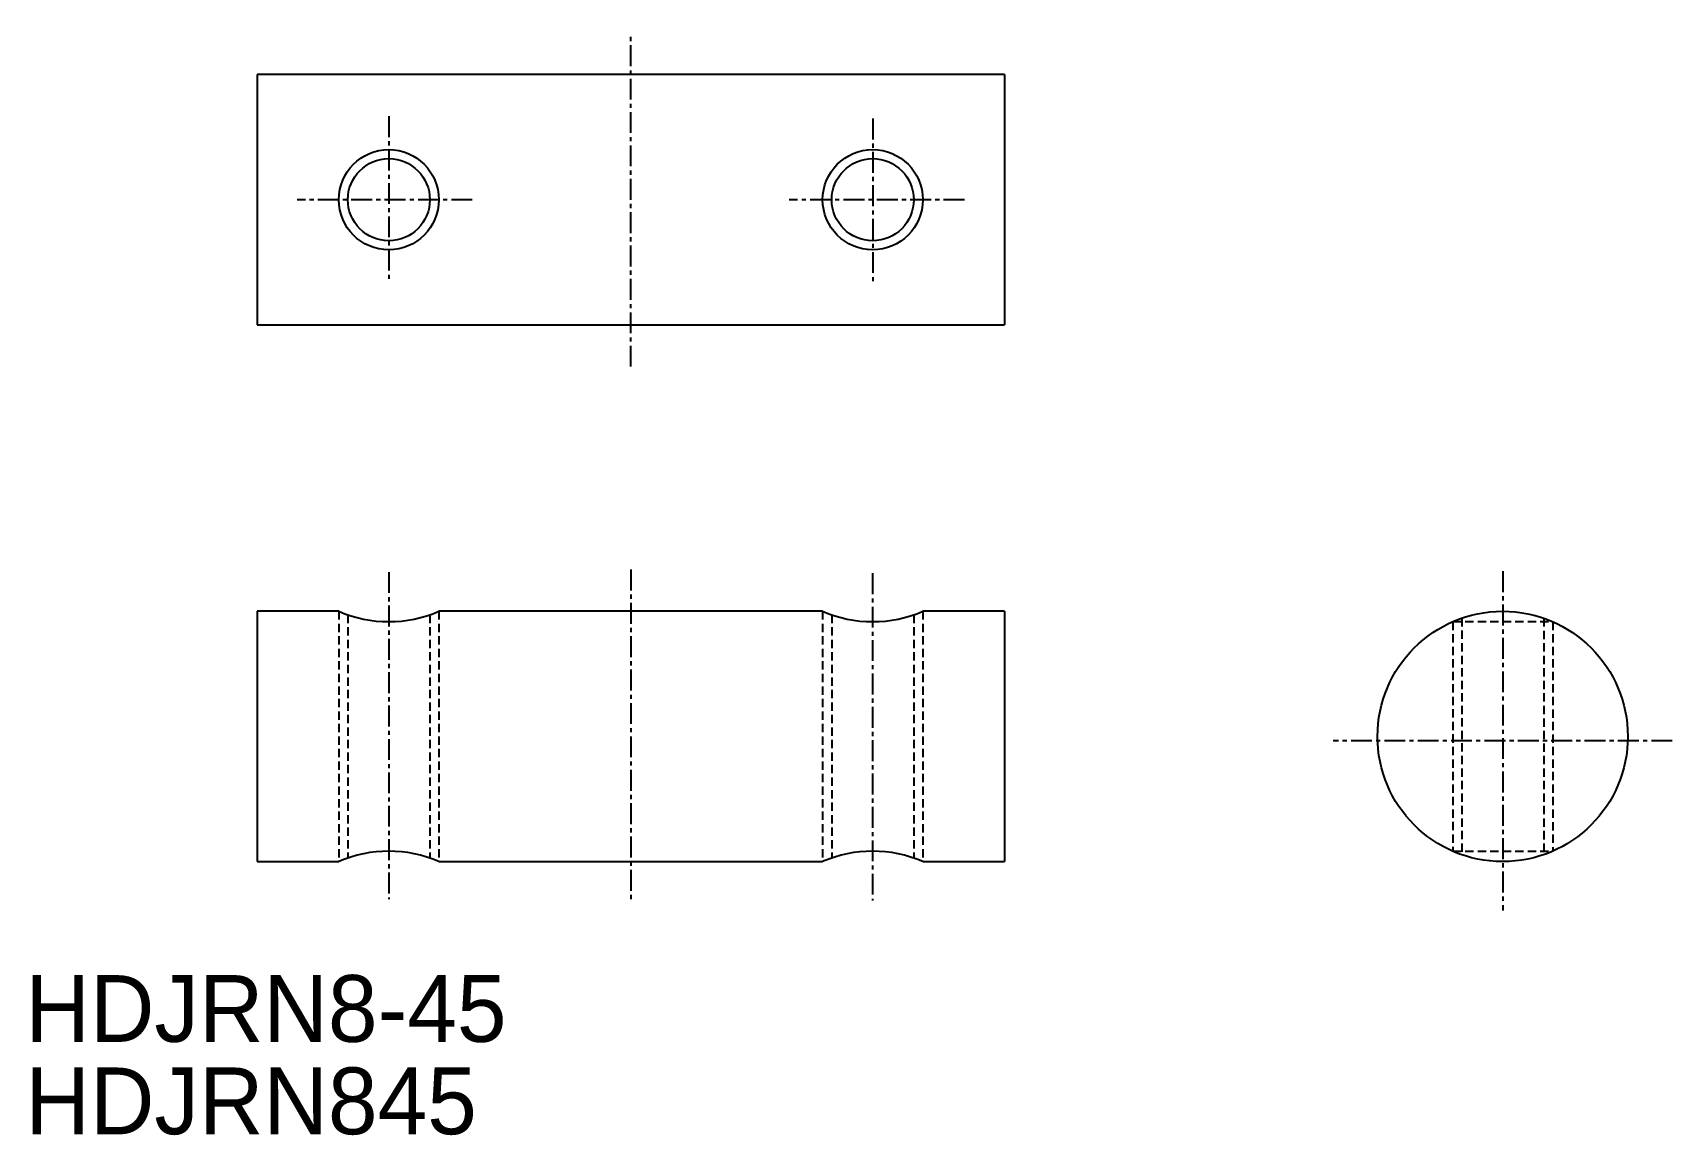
# Model space of a CAD drawing. Extents: x 0.4 to 98.7, y 0.4 to 66.4.
import ezdxf

# ---------------------------------------------------------------- set-up
doc = ezdxf.new("R2010")
doc.units = 0
doc.linetypes.add('CENTER', pattern=[2, 1.25, -0.25, 0.25, -0.25])
doc.linetypes.add('DASHED', pattern=[0.75, 0.5, -0.25])
doc.layers.get('0').update_dxf_attribs({"linetype": 'CONTINUOUS'})
doc.layers.add('CENTER', color=1, linetype='CENTER')

msp = doc.modelspace()

# ---------------------------------------------------------------- linework, layer by layer
at = {"color": 7, "linetype": 'CONTINUOUS'}
for p, q in [((58.676, 63.932), (13.876, 63.932)), ((13.876, 63.932), (13.876, 48.932)), ((58.676, 63.932), (58.676, 48.932)), ((13.876, 48.932), (58.676, 48.932)), ((13.876, 31.775), (13.876, 16.775)), ((18.776, 31.775), (13.876, 31.775)), ((47.776, 31.775), (24.776, 31.775)), ((58.676, 31.775), (53.776, 31.775)), ((58.676, 31.775), (58.676, 16.775)), ((13.876, 16.775), (18.776, 16.775)), ((24.776, 16.775), (47.776, 16.775)), ((53.776, 16.775), (58.676, 16.775))]:
    msp.add_line(p, q, dxfattribs=at)
at = {"color": 3, "linetype": 'DASHED'}
for p, q in [((18.776, 31.775), (18.776, 16.775)), ((19.317, 31.565), (19.317, 16.986)), ((24.235, 31.565), (24.235, 16.986)), ((24.776, 31.775), (24.776, 16.775)), ((47.776, 31.775), (47.776, 16.775)), ((48.317, 31.565), (48.317, 16.986)), ((53.235, 31.565), (53.235, 16.986)), ((53.776, 31.775), (53.776, 16.775)), ((85.535, 31.151), (91.525, 31.151)), ((85.535, 31.151), (85.535, 17.399)), ((86.076, 31.363), (86.076, 17.188)), ((90.994, 31.359), (90.994, 17.192)), ((91.535, 31.147), (91.535, 17.404)), ((85.535, 17.399), (91.525, 17.399))]:
    msp.add_line(p, q, dxfattribs=at)
at = {"color": 3, "linetype": 'CONTINUOUS'}
for centre in [(21.776, 56.432), (50.776, 56.432)]:
    msp.add_circle(centre, 3, dxfattribs=at)
at = {"color": 7, "linetype": 'CONTINUOUS'}
for centre, radius in [((21.776, 56.432), 2.459), ((50.776, 56.432), 2.459), ((88.53, 24.275), 7.5)]:
    msp.add_circle(centre, radius, dxfattribs=at)
for centre, start, end in [((21.776, 38.675), 246.50095, 293.49905), ((50.776, 38.675), 246.50095, 293.49905), ((21.776, 9.876), 66.50095, 113.49905), ((50.776, 9.876), 66.50095, 113.49905)]:
    msp.add_arc(centre, 7.524, start, end, dxfattribs=at)
at = {"layer": 'CENTER', "color": 1, "linetype": 'CENTER'}
for p, q in [((36.276, 46.432), (36.276, 66.432)), ((21.776, 61.432), (21.776, 51.432)), ((50.776, 61.294), (50.776, 51.294)), ((26.776, 56.432), (16.276, 56.432)), ((56.274, 56.432), (45.778, 56.432)), ((21.771, 34.119), (21.771, 14.524)), ((36.276, 34.275), (36.276, 14.275)), ((50.771, 34.047), (50.771, 14.452)), ((88.53, 34.175), (88.53, 13.855)), ((98.69, 24.015), (78.37, 24.015))]:
    msp.add_line(p, q, dxfattribs=at)

# ---------------------------------------------------------------- texts
at = {"color": 7, "linetype": 'CONTINUOUS'}
for s, p in [('HDJRN8-45', (0, 5.974)), ('HDJRN845', (0, 0.44))]:
    msp.add_text(s, height=4, dxfattribs=at).set_placement(p)

doc.saveas('drawing.dxf')
